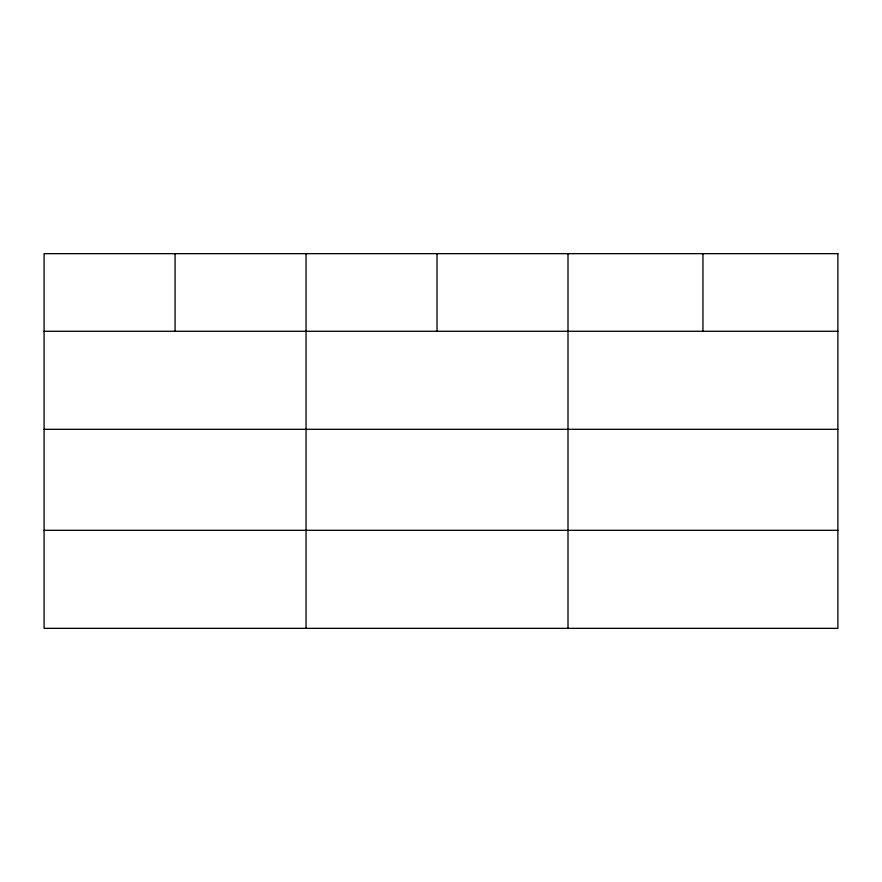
<?xml version="1.0" encoding="UTF-8"?>
<svg xmlns="http://www.w3.org/2000/svg" width="882" height="882" viewBox="0 0 882 882"><rect width="100%" height="100%" fill="white"/><g stroke="black" fill="none" stroke-linecap="round" stroke-linejoin="round"><path stroke-width="1.32" d="M44.1 331.268L837.9 331.268M44.1 429.302L837.9 429.302M44.1 530.314L837.9 530.314M702.954 253.652L702.954 331.268M568.008 253.652L568.008 628.348M437.031 253.652L437.031 331.268M306.054 253.652L306.054 628.348M175.077 253.652L175.077 331.268M837.9 253.652L44.1 253.652L44.1 628.348L837.9 628.348L837.9 253.652"/></g></svg>
